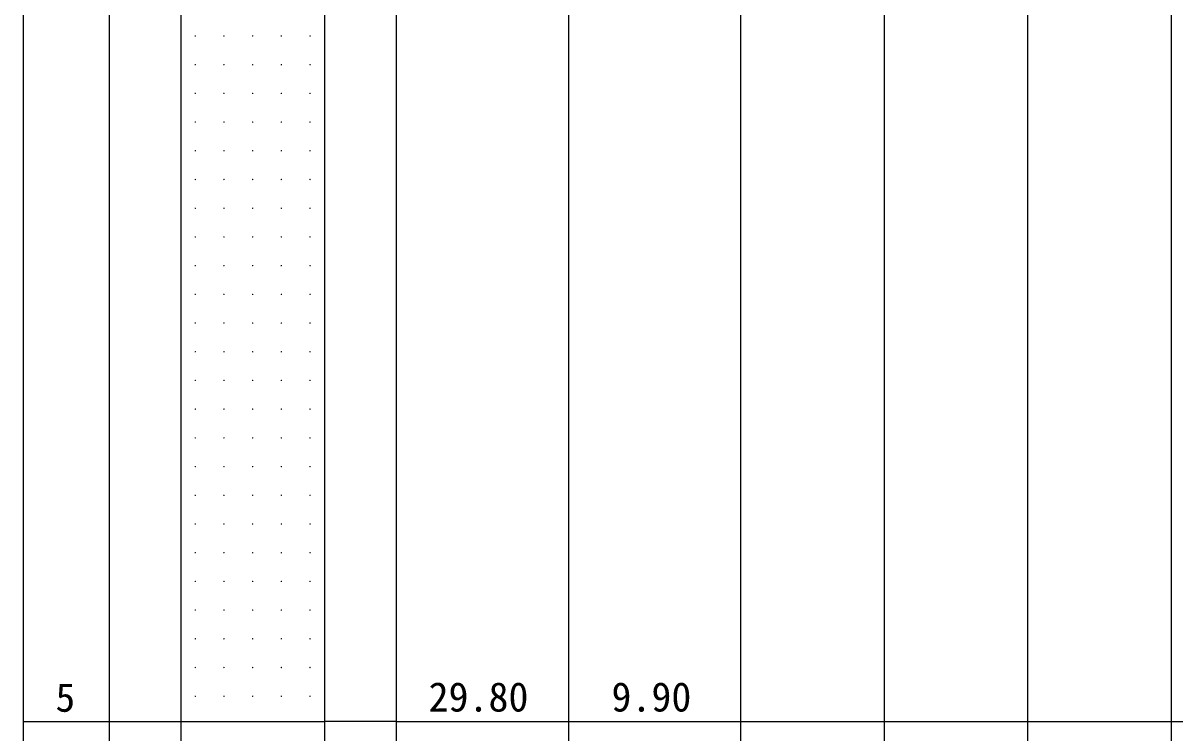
# Model space of a CAD drawing. Header units: inches. Extents: x -27 to 109, y -598 to 26.
# Drawn here: x 15.88 to 31.94, y -29.07 to -19.17 of the extents above; entities that cross this region are included whole.
import ezdxf

# ---------------------------------------------------------------- set-up
doc = ezdxf.new("R2010")
doc.units = ezdxf.units.IN
doc.header["$MEASUREMENT"] = 0
doc.layers.get('0').update_dxf_attribs({"lineweight": 0})
doc.styles.add('宋体', font='')
doc.styles.get('宋体').set_extended_font_data('宋体')

# ---------------------------------------------------------------- blocks, each defined once
blk = doc.blocks.new('lr_block_5')
at = {"true_color": 0x000000}
for points in [[(18.291, -19.356), (18.292, -19.354), (18.291, -19.351), (18.29, -19.349), (18.289, -19.347), (18.287, -19.345), (18.284, -19.344), (18.282, -19.344), (18.279, -19.344), (18.277, -19.345), (18.275, -19.347), (18.273, -19.349), (18.272, -19.351), (18.272, -19.354), (18.272, -19.356), (18.273, -19.359), (18.275, -19.361), (18.277, -19.362), (18.279, -19.363), (18.282, -19.364), (18.284, -19.363), (18.287, -19.362), (18.289, -19.361), (18.29, -19.359)], [(18.691, -19.356), (18.692, -19.354), (18.691, -19.351), (18.69, -19.349), (18.689, -19.347), (18.687, -19.345), (18.684, -19.344), (18.682, -19.344), (18.679, -19.344), (18.677, -19.345), (18.674, -19.347), (18.673, -19.349), (18.672, -19.351), (18.672, -19.354), (18.672, -19.356), (18.673, -19.359), (18.674, -19.361), (18.676, -19.362), (18.679, -19.363), (18.682, -19.364), (18.684, -19.363), (18.686, -19.362), (18.689, -19.361), (18.69, -19.359)], [(19.091, -19.356), (19.092, -19.354), (19.091, -19.351), (19.09, -19.349), (19.089, -19.347), (19.087, -19.345), (19.084, -19.344), (19.082, -19.344), (19.079, -19.344), (19.077, -19.345), (19.075, -19.347), (19.073, -19.349), (19.072, -19.351), (19.072, -19.354), (19.072, -19.356), (19.073, -19.359), (19.075, -19.361), (19.077, -19.362), (19.079, -19.363), (19.082, -19.364), (19.084, -19.363), (19.087, -19.362), (19.089, -19.361), (19.09, -19.359)], [(19.491, -19.356), (19.492, -19.354), (19.491, -19.351), (19.49, -19.349), (19.489, -19.347), (19.487, -19.345), (19.484, -19.344), (19.482, -19.344), (19.479, -19.344), (19.477, -19.345), (19.474, -19.347), (19.473, -19.349), (19.472, -19.351), (19.472, -19.354), (19.472, -19.356), (19.473, -19.359), (19.474, -19.361), (19.476, -19.362), (19.479, -19.363), (19.482, -19.364), (19.484, -19.363), (19.486, -19.362), (19.489, -19.361), (19.49, -19.359)], [(19.891, -19.356), (19.892, -19.354), (19.891, -19.351), (19.89, -19.349), (19.889, -19.347), (19.887, -19.345), (19.884, -19.344), (19.882, -19.344), (19.879, -19.344), (19.877, -19.345), (19.875, -19.347), (19.873, -19.349), (19.872, -19.351), (19.872, -19.354), (19.872, -19.356), (19.873, -19.359), (19.875, -19.361), (19.877, -19.362), (19.879, -19.363), (19.882, -19.364), (19.884, -19.363), (19.887, -19.362), (19.889, -19.361), (19.89, -19.359)], [(18.291, -19.756), (18.292, -19.754), (18.291, -19.751), (18.29, -19.749), (18.289, -19.747), (18.287, -19.745), (18.284, -19.744), (18.282, -19.744), (18.279, -19.744), (18.277, -19.745), (18.275, -19.747), (18.273, -19.749), (18.272, -19.751), (18.272, -19.754), (18.272, -19.756), (18.273, -19.759), (18.275, -19.761), (18.277, -19.762), (18.279, -19.763), (18.282, -19.764), (18.284, -19.763), (18.287, -19.762), (18.289, -19.761), (18.29, -19.759)], [(18.691, -19.756), (18.692, -19.754), (18.691, -19.751), (18.69, -19.749), (18.689, -19.747), (18.687, -19.745), (18.684, -19.744), (18.682, -19.744), (18.679, -19.744), (18.677, -19.745), (18.675, -19.747), (18.673, -19.749), (18.672, -19.751), (18.672, -19.754), (18.672, -19.756), (18.673, -19.759), (18.675, -19.761), (18.677, -19.762), (18.679, -19.763), (18.682, -19.764), (18.684, -19.763), (18.687, -19.762), (18.689, -19.761), (18.69, -19.759)], [(19.091, -19.756), (19.092, -19.754), (19.091, -19.751), (19.09, -19.749), (19.089, -19.747), (19.087, -19.745), (19.084, -19.744), (19.082, -19.744), (19.079, -19.744), (19.077, -19.745), (19.075, -19.747), (19.073, -19.749), (19.072, -19.751), (19.072, -19.754), (19.072, -19.756), (19.073, -19.759), (19.075, -19.761), (19.077, -19.762), (19.079, -19.763), (19.082, -19.764), (19.084, -19.763), (19.087, -19.762), (19.089, -19.761), (19.09, -19.759)], [(19.491, -19.756), (19.492, -19.754), (19.491, -19.751), (19.49, -19.749), (19.489, -19.747), (19.487, -19.745), (19.484, -19.744), (19.482, -19.744), (19.479, -19.744), (19.477, -19.745), (19.475, -19.747), (19.473, -19.749), (19.472, -19.751), (19.472, -19.754), (19.472, -19.756), (19.473, -19.759), (19.475, -19.761), (19.477, -19.762), (19.479, -19.763), (19.482, -19.764), (19.484, -19.763), (19.487, -19.762), (19.489, -19.761), (19.49, -19.759)], [(19.891, -19.756), (19.892, -19.754), (19.891, -19.751), (19.89, -19.749), (19.889, -19.747), (19.887, -19.745), (19.884, -19.744), (19.882, -19.744), (19.879, -19.744), (19.877, -19.745), (19.875, -19.747), (19.873, -19.749), (19.872, -19.751), (19.872, -19.754), (19.872, -19.756), (19.873, -19.759), (19.875, -19.761), (19.877, -19.762), (19.879, -19.763), (19.882, -19.764), (19.884, -19.763), (19.887, -19.762), (19.889, -19.761), (19.89, -19.759)], [(18.291, -20.156), (18.292, -20.154), (18.291, -20.151), (18.29, -20.149), (18.289, -20.147), (18.287, -20.145), (18.284, -20.144), (18.282, -20.144), (18.279, -20.144), (18.277, -20.145), (18.275, -20.147), (18.273, -20.149), (18.272, -20.151), (18.272, -20.154), (18.272, -20.156), (18.273, -20.159), (18.275, -20.161), (18.277, -20.162), (18.279, -20.163), (18.282, -20.164), (18.284, -20.163), (18.287, -20.162), (18.289, -20.161), (18.29, -20.159)], [(18.691, -20.156), (18.692, -20.154), (18.691, -20.151), (18.69, -20.149), (18.689, -20.147), (18.687, -20.145), (18.684, -20.144), (18.682, -20.144), (18.679, -20.144), (18.677, -20.145), (18.674, -20.147), (18.673, -20.149), (18.672, -20.151), (18.672, -20.154), (18.672, -20.156), (18.673, -20.159), (18.674, -20.161), (18.676, -20.162), (18.679, -20.163), (18.682, -20.164), (18.684, -20.163), (18.686, -20.162), (18.689, -20.161), (18.69, -20.159)], [(19.091, -20.156), (19.092, -20.154), (19.091, -20.151), (19.09, -20.149), (19.089, -20.147), (19.087, -20.145), (19.084, -20.144), (19.082, -20.144), (19.079, -20.144), (19.077, -20.145), (19.075, -20.147), (19.073, -20.149), (19.072, -20.151), (19.072, -20.154), (19.072, -20.156), (19.073, -20.159), (19.075, -20.161), (19.077, -20.162), (19.079, -20.163), (19.082, -20.164), (19.084, -20.163), (19.087, -20.162), (19.089, -20.161), (19.09, -20.159)], [(19.491, -20.156), (19.492, -20.154), (19.491, -20.151), (19.49, -20.149), (19.489, -20.147), (19.487, -20.145), (19.484, -20.144), (19.482, -20.144), (19.479, -20.144), (19.477, -20.145), (19.474, -20.147), (19.473, -20.149), (19.472, -20.151), (19.472, -20.154), (19.472, -20.156), (19.473, -20.159), (19.474, -20.161), (19.476, -20.162), (19.479, -20.163), (19.482, -20.164), (19.484, -20.163), (19.486, -20.162), (19.489, -20.161), (19.49, -20.159)], [(19.891, -20.156), (19.892, -20.154), (19.891, -20.151), (19.89, -20.149), (19.889, -20.147), (19.887, -20.145), (19.884, -20.144), (19.882, -20.144), (19.879, -20.144), (19.877, -20.145), (19.875, -20.147), (19.873, -20.149), (19.872, -20.151), (19.872, -20.154), (19.872, -20.156), (19.873, -20.159), (19.875, -20.161), (19.877, -20.162), (19.879, -20.163), (19.882, -20.164), (19.884, -20.163), (19.887, -20.162), (19.889, -20.161), (19.89, -20.159)], [(18.291, -20.556), (18.292, -20.554), (18.291, -20.551), (18.29, -20.549), (18.289, -20.547), (18.287, -20.545), (18.284, -20.544), (18.282, -20.544), (18.279, -20.544), (18.277, -20.545), (18.275, -20.547), (18.273, -20.549), (18.272, -20.551), (18.272, -20.554), (18.272, -20.556), (18.273, -20.559), (18.275, -20.561), (18.277, -20.562), (18.279, -20.563), (18.282, -20.564), (18.284, -20.563), (18.287, -20.562), (18.289, -20.561), (18.29, -20.559)], [(18.691, -20.556), (18.692, -20.554), (18.691, -20.551), (18.69, -20.549), (18.689, -20.547), (18.687, -20.545), (18.684, -20.544), (18.682, -20.544), (18.679, -20.544), (18.677, -20.545), (18.675, -20.547), (18.673, -20.549), (18.672, -20.551), (18.672, -20.554), (18.672, -20.556), (18.673, -20.559), (18.675, -20.561), (18.677, -20.562), (18.679, -20.563), (18.682, -20.564), (18.684, -20.563), (18.687, -20.562), (18.689, -20.561), (18.69, -20.559)], [(19.091, -20.556), (19.092, -20.554), (19.091, -20.551), (19.09, -20.549), (19.089, -20.547), (19.087, -20.545), (19.084, -20.544), (19.082, -20.544), (19.079, -20.544), (19.077, -20.545), (19.075, -20.547), (19.073, -20.549), (19.072, -20.551), (19.072, -20.554), (19.072, -20.556), (19.073, -20.559), (19.075, -20.561), (19.077, -20.562), (19.079, -20.563), (19.082, -20.564), (19.084, -20.563), (19.087, -20.562), (19.089, -20.561), (19.09, -20.559)], [(19.491, -20.556), (19.492, -20.554), (19.491, -20.551), (19.49, -20.549), (19.489, -20.547), (19.487, -20.545), (19.484, -20.544), (19.482, -20.544), (19.479, -20.544), (19.477, -20.545), (19.475, -20.547), (19.473, -20.549), (19.472, -20.551), (19.472, -20.554), (19.472, -20.556), (19.473, -20.559), (19.475, -20.561), (19.477, -20.562), (19.479, -20.563), (19.482, -20.564), (19.484, -20.563), (19.487, -20.562), (19.489, -20.561), (19.49, -20.559)], [(19.891, -20.556), (19.892, -20.554), (19.891, -20.551), (19.89, -20.549), (19.889, -20.547), (19.887, -20.545), (19.884, -20.544), (19.882, -20.544), (19.879, -20.544), (19.877, -20.545), (19.875, -20.547), (19.873, -20.549), (19.872, -20.551), (19.872, -20.554), (19.872, -20.556), (19.873, -20.559), (19.875, -20.561), (19.877, -20.562), (19.879, -20.563), (19.882, -20.564), (19.884, -20.563), (19.887, -20.562), (19.889, -20.561), (19.89, -20.559)], [(18.291, -20.956), (18.292, -20.954), (18.291, -20.951), (18.29, -20.949), (18.289, -20.947), (18.287, -20.945), (18.284, -20.944), (18.282, -20.944), (18.279, -20.944), (18.277, -20.945), (18.275, -20.947), (18.273, -20.949), (18.272, -20.951), (18.272, -20.954), (18.272, -20.956), (18.273, -20.959), (18.275, -20.961), (18.277, -20.962), (18.279, -20.963), (18.282, -20.964), (18.284, -20.963), (18.287, -20.962), (18.289, -20.961), (18.29, -20.959)], [(18.691, -20.956), (18.692, -20.954), (18.691, -20.951), (18.69, -20.949), (18.689, -20.947), (18.687, -20.945), (18.684, -20.944), (18.682, -20.944), (18.679, -20.944), (18.677, -20.945), (18.674, -20.947), (18.673, -20.949), (18.672, -20.951), (18.672, -20.954), (18.672, -20.956), (18.673, -20.959), (18.674, -20.961), (18.676, -20.962), (18.679, -20.963), (18.682, -20.964), (18.684, -20.963), (18.686, -20.962), (18.689, -20.961), (18.69, -20.959)], [(19.091, -20.956), (19.092, -20.954), (19.091, -20.951), (19.09, -20.949), (19.089, -20.947), (19.087, -20.945), (19.084, -20.944), (19.082, -20.944), (19.079, -20.944), (19.077, -20.945), (19.075, -20.947), (19.073, -20.949), (19.072, -20.951), (19.072, -20.954), (19.072, -20.956), (19.073, -20.959), (19.075, -20.961), (19.077, -20.962), (19.079, -20.963), (19.082, -20.964), (19.084, -20.963), (19.087, -20.962), (19.089, -20.961), (19.09, -20.959)], [(19.491, -20.956), (19.492, -20.954), (19.491, -20.951), (19.49, -20.949), (19.489, -20.947), (19.487, -20.945), (19.484, -20.944), (19.482, -20.944), (19.479, -20.944), (19.477, -20.945), (19.474, -20.947), (19.473, -20.949), (19.472, -20.951), (19.472, -20.954), (19.472, -20.956), (19.473, -20.959), (19.474, -20.961), (19.476, -20.962), (19.479, -20.963), (19.482, -20.964), (19.484, -20.963), (19.486, -20.962), (19.489, -20.961), (19.49, -20.959)], [(19.891, -20.956), (19.892, -20.954), (19.891, -20.951), (19.89, -20.949), (19.889, -20.947), (19.887, -20.945), (19.884, -20.944), (19.882, -20.944), (19.879, -20.944), (19.877, -20.945), (19.875, -20.947), (19.873, -20.949), (19.872, -20.951), (19.872, -20.954), (19.872, -20.956), (19.873, -20.959), (19.875, -20.961), (19.877, -20.962), (19.879, -20.963), (19.882, -20.964), (19.884, -20.963), (19.887, -20.962), (19.889, -20.961), (19.89, -20.959)], [(18.291, -21.356), (18.292, -21.354), (18.291, -21.351), (18.29, -21.349), (18.289, -21.347), (18.287, -21.345), (18.284, -21.344), (18.282, -21.344), (18.279, -21.344), (18.277, -21.345), (18.275, -21.347), (18.273, -21.349), (18.272, -21.351), (18.272, -21.354), (18.272, -21.356), (18.273, -21.359), (18.275, -21.361), (18.277, -21.362), (18.279, -21.363), (18.282, -21.364), (18.284, -21.363), (18.287, -21.362), (18.289, -21.361), (18.29, -21.359)], [(18.691, -21.356), (18.692, -21.354), (18.691, -21.351), (18.69, -21.349), (18.689, -21.347), (18.687, -21.345), (18.684, -21.344), (18.682, -21.344), (18.679, -21.344), (18.677, -21.345), (18.675, -21.347), (18.673, -21.349), (18.672, -21.351), (18.672, -21.354), (18.672, -21.356), (18.673, -21.359), (18.675, -21.361), (18.677, -21.362), (18.679, -21.363), (18.682, -21.364), (18.684, -21.363), (18.687, -21.362), (18.689, -21.361), (18.69, -21.359)], [(19.091, -21.356), (19.092, -21.354), (19.091, -21.351), (19.09, -21.349), (19.089, -21.347), (19.087, -21.345), (19.084, -21.344), (19.082, -21.344), (19.079, -21.344), (19.077, -21.345), (19.075, -21.347), (19.073, -21.349), (19.072, -21.351), (19.072, -21.354), (19.072, -21.356), (19.073, -21.359), (19.075, -21.361), (19.077, -21.362), (19.079, -21.363), (19.082, -21.364), (19.084, -21.363), (19.087, -21.362), (19.089, -21.361), (19.09, -21.359)], [(19.491, -21.356), (19.492, -21.354), (19.491, -21.351), (19.49, -21.349), (19.489, -21.347), (19.487, -21.345), (19.484, -21.344), (19.482, -21.344), (19.479, -21.344), (19.477, -21.345), (19.475, -21.347), (19.473, -21.349), (19.472, -21.351), (19.472, -21.354), (19.472, -21.356), (19.473, -21.359), (19.475, -21.361), (19.477, -21.362), (19.479, -21.363), (19.482, -21.364), (19.484, -21.363), (19.487, -21.362), (19.489, -21.361), (19.49, -21.359)], [(19.891, -21.356), (19.892, -21.354), (19.891, -21.351), (19.89, -21.349), (19.889, -21.347), (19.887, -21.345), (19.884, -21.344), (19.882, -21.344), (19.879, -21.344), (19.877, -21.345), (19.875, -21.347), (19.873, -21.349), (19.872, -21.351), (19.872, -21.354), (19.872, -21.356), (19.873, -21.359), (19.875, -21.361), (19.877, -21.362), (19.879, -21.363), (19.882, -21.364), (19.884, -21.363), (19.887, -21.362), (19.889, -21.361), (19.89, -21.359)], [(18.291, -21.756), (18.292, -21.754), (18.291, -21.751), (18.29, -21.749), (18.289, -21.747), (18.287, -21.745), (18.284, -21.744), (18.282, -21.744), (18.279, -21.744), (18.277, -21.745), (18.275, -21.747), (18.273, -21.749), (18.272, -21.751), (18.272, -21.754), (18.272, -21.756), (18.273, -21.759), (18.275, -21.761), (18.277, -21.762), (18.279, -21.763), (18.282, -21.764), (18.284, -21.763), (18.287, -21.762), (18.289, -21.761), (18.29, -21.759)], [(18.691, -21.756), (18.692, -21.754), (18.691, -21.751), (18.69, -21.749), (18.689, -21.747), (18.687, -21.745), (18.684, -21.744), (18.682, -21.744), (18.679, -21.744), (18.677, -21.745), (18.674, -21.747), (18.673, -21.749), (18.672, -21.751), (18.672, -21.754), (18.672, -21.756), (18.673, -21.759), (18.674, -21.761), (18.676, -21.762), (18.679, -21.763), (18.682, -21.764), (18.684, -21.763), (18.686, -21.762), (18.689, -21.761), (18.69, -21.759)], [(19.091, -21.756), (19.092, -21.754), (19.091, -21.751), (19.09, -21.749), (19.089, -21.747), (19.087, -21.745), (19.084, -21.744), (19.082, -21.744), (19.079, -21.744), (19.077, -21.745), (19.075, -21.747), (19.073, -21.749), (19.072, -21.751), (19.072, -21.754), (19.072, -21.756), (19.073, -21.759), (19.075, -21.761), (19.077, -21.762), (19.079, -21.763), (19.082, -21.764), (19.084, -21.763), (19.087, -21.762), (19.089, -21.761), (19.09, -21.759)], [(19.491, -21.756), (19.492, -21.754), (19.491, -21.751), (19.49, -21.749), (19.489, -21.747), (19.487, -21.745), (19.484, -21.744), (19.482, -21.744), (19.479, -21.744), (19.477, -21.745), (19.474, -21.747), (19.473, -21.749), (19.472, -21.751), (19.472, -21.754), (19.472, -21.756), (19.473, -21.759), (19.474, -21.761), (19.476, -21.762), (19.479, -21.763), (19.482, -21.764), (19.484, -21.763), (19.486, -21.762), (19.489, -21.761), (19.49, -21.759)], [(19.891, -21.756), (19.892, -21.754), (19.891, -21.751), (19.89, -21.749), (19.889, -21.747), (19.887, -21.745), (19.884, -21.744), (19.882, -21.744), (19.879, -21.744), (19.877, -21.745), (19.875, -21.747), (19.873, -21.749), (19.872, -21.751), (19.872, -21.754), (19.872, -21.756), (19.873, -21.759), (19.875, -21.761), (19.877, -21.762), (19.879, -21.763), (19.882, -21.764), (19.884, -21.763), (19.887, -21.762), (19.889, -21.761), (19.89, -21.759)], [(18.291, -22.156), (18.292, -22.154), (18.291, -22.151), (18.29, -22.149), (18.289, -22.147), (18.287, -22.145), (18.284, -22.144), (18.282, -22.144), (18.279, -22.144), (18.277, -22.145), (18.275, -22.147), (18.273, -22.149), (18.272, -22.151), (18.272, -22.154), (18.272, -22.156), (18.273, -22.159), (18.275, -22.161), (18.277, -22.162), (18.279, -22.163), (18.282, -22.164), (18.284, -22.163), (18.287, -22.162), (18.289, -22.161), (18.29, -22.159)], [(18.691, -22.156), (18.692, -22.154), (18.691, -22.151), (18.69, -22.149), (18.689, -22.147), (18.687, -22.145), (18.684, -22.144), (18.682, -22.144), (18.679, -22.144), (18.677, -22.145), (18.675, -22.147), (18.673, -22.149), (18.672, -22.151), (18.672, -22.154), (18.672, -22.156), (18.673, -22.159), (18.675, -22.161), (18.677, -22.162), (18.679, -22.163), (18.682, -22.164), (18.684, -22.163), (18.687, -22.162), (18.689, -22.161), (18.69, -22.159)], [(19.091, -22.156), (19.092, -22.154), (19.091, -22.151), (19.09, -22.149), (19.089, -22.147), (19.087, -22.145), (19.084, -22.144), (19.082, -22.144), (19.079, -22.144), (19.077, -22.145), (19.075, -22.147), (19.073, -22.149), (19.072, -22.151), (19.072, -22.154), (19.072, -22.156), (19.073, -22.159), (19.075, -22.161), (19.077, -22.162), (19.079, -22.163), (19.082, -22.164), (19.084, -22.163), (19.087, -22.162), (19.089, -22.161), (19.09, -22.159)], [(19.491, -22.156), (19.492, -22.154), (19.491, -22.151), (19.49, -22.149), (19.489, -22.147), (19.487, -22.145), (19.484, -22.144), (19.482, -22.144), (19.479, -22.144), (19.477, -22.145), (19.475, -22.147), (19.473, -22.149), (19.472, -22.151), (19.472, -22.154), (19.472, -22.156), (19.473, -22.159), (19.475, -22.161), (19.477, -22.162), (19.479, -22.163), (19.482, -22.164), (19.484, -22.163), (19.487, -22.162), (19.489, -22.161), (19.49, -22.159)], [(19.891, -22.156), (19.892, -22.154), (19.891, -22.151), (19.89, -22.149), (19.889, -22.147), (19.887, -22.145), (19.884, -22.144), (19.882, -22.144), (19.879, -22.144), (19.877, -22.145), (19.875, -22.147), (19.873, -22.149), (19.872, -22.151), (19.872, -22.154), (19.872, -22.156), (19.873, -22.159), (19.875, -22.161), (19.877, -22.162), (19.879, -22.163), (19.882, -22.164), (19.884, -22.163), (19.887, -22.162), (19.889, -22.161), (19.89, -22.159)], [(18.291, -22.556), (18.292, -22.554), (18.291, -22.551), (18.29, -22.549), (18.289, -22.547), (18.287, -22.545), (18.284, -22.544), (18.282, -22.544), (18.279, -22.544), (18.277, -22.545), (18.275, -22.547), (18.273, -22.549), (18.272, -22.551), (18.272, -22.554), (18.272, -22.556), (18.273, -22.559), (18.275, -22.561), (18.277, -22.562), (18.279, -22.563), (18.282, -22.564), (18.284, -22.563), (18.287, -22.562), (18.289, -22.561), (18.29, -22.559)], [(18.691, -22.556), (18.692, -22.554), (18.691, -22.551), (18.69, -22.549), (18.689, -22.547), (18.687, -22.545), (18.684, -22.544), (18.682, -22.544), (18.679, -22.544), (18.677, -22.545), (18.674, -22.547), (18.673, -22.549), (18.672, -22.551), (18.672, -22.554), (18.672, -22.556), (18.673, -22.559), (18.674, -22.561), (18.676, -22.562), (18.679, -22.563), (18.682, -22.564), (18.684, -22.563), (18.686, -22.562), (18.689, -22.561), (18.69, -22.559)], [(19.091, -22.556), (19.092, -22.554), (19.091, -22.551), (19.09, -22.549), (19.089, -22.547), (19.087, -22.545), (19.084, -22.544), (19.082, -22.544), (19.079, -22.544), (19.077, -22.545), (19.075, -22.547), (19.073, -22.549), (19.072, -22.551), (19.072, -22.554), (19.072, -22.556), (19.073, -22.559), (19.075, -22.561), (19.077, -22.562), (19.079, -22.563), (19.082, -22.564), (19.084, -22.563), (19.087, -22.562), (19.089, -22.561), (19.09, -22.559)], [(19.491, -22.556), (19.492, -22.554), (19.491, -22.551), (19.49, -22.549), (19.489, -22.547), (19.487, -22.545), (19.484, -22.544), (19.482, -22.544), (19.479, -22.544), (19.477, -22.545), (19.474, -22.547), (19.473, -22.549), (19.472, -22.551), (19.472, -22.554), (19.472, -22.556), (19.473, -22.559), (19.474, -22.561), (19.476, -22.562), (19.479, -22.563), (19.482, -22.564), (19.484, -22.563), (19.486, -22.562), (19.489, -22.561), (19.49, -22.559)], [(19.891, -22.556), (19.892, -22.554), (19.891, -22.551), (19.89, -22.549), (19.889, -22.547), (19.887, -22.545), (19.884, -22.544), (19.882, -22.544), (19.879, -22.544), (19.877, -22.545), (19.875, -22.547), (19.873, -22.549), (19.872, -22.551), (19.872, -22.554), (19.872, -22.556), (19.873, -22.559), (19.875, -22.561), (19.877, -22.562), (19.879, -22.563), (19.882, -22.564), (19.884, -22.563), (19.887, -22.562), (19.889, -22.561), (19.89, -22.559)], [(18.291, -22.956), (18.292, -22.954), (18.291, -22.951), (18.29, -22.949), (18.289, -22.947), (18.287, -22.945), (18.284, -22.944), (18.282, -22.944), (18.279, -22.944), (18.277, -22.945), (18.275, -22.947), (18.273, -22.949), (18.272, -22.951), (18.272, -22.954), (18.272, -22.956), (18.273, -22.959), (18.275, -22.961), (18.277, -22.962), (18.279, -22.963), (18.282, -22.964), (18.284, -22.963), (18.287, -22.962), (18.289, -22.961), (18.29, -22.959)], [(18.691, -22.956), (18.692, -22.954), (18.691, -22.951), (18.69, -22.949), (18.689, -22.947), (18.687, -22.945), (18.684, -22.944), (18.682, -22.944), (18.679, -22.944), (18.677, -22.945), (18.675, -22.947), (18.673, -22.949), (18.672, -22.951), (18.672, -22.954), (18.672, -22.956), (18.673, -22.959), (18.675, -22.961), (18.677, -22.962), (18.679, -22.963), (18.682, -22.964), (18.684, -22.963), (18.687, -22.962), (18.689, -22.961), (18.69, -22.959)], [(19.091, -22.956), (19.092, -22.954), (19.091, -22.951), (19.09, -22.949), (19.089, -22.947), (19.087, -22.945), (19.084, -22.944), (19.082, -22.944), (19.079, -22.944), (19.077, -22.945), (19.075, -22.947), (19.073, -22.949), (19.072, -22.951), (19.072, -22.954), (19.072, -22.956), (19.073, -22.959), (19.075, -22.961), (19.077, -22.962), (19.079, -22.963), (19.082, -22.964), (19.084, -22.963), (19.087, -22.962), (19.089, -22.961), (19.09, -22.959)], [(19.491, -22.956), (19.492, -22.954), (19.491, -22.951), (19.49, -22.949), (19.489, -22.947), (19.487, -22.945), (19.484, -22.944), (19.482, -22.944), (19.479, -22.944), (19.477, -22.945), (19.475, -22.947), (19.473, -22.949), (19.472, -22.951), (19.472, -22.954), (19.472, -22.956), (19.473, -22.959), (19.475, -22.961), (19.477, -22.962), (19.479, -22.963), (19.482, -22.964), (19.484, -22.963), (19.487, -22.962), (19.489, -22.961), (19.49, -22.959)], [(19.891, -22.956), (19.892, -22.954), (19.891, -22.951), (19.89, -22.949), (19.889, -22.947), (19.887, -22.945), (19.884, -22.944), (19.882, -22.944), (19.879, -22.944), (19.877, -22.945), (19.875, -22.947), (19.873, -22.949), (19.872, -22.951), (19.872, -22.954), (19.872, -22.956), (19.873, -22.959), (19.875, -22.961), (19.877, -22.962), (19.879, -22.963), (19.882, -22.964), (19.884, -22.963), (19.887, -22.962), (19.889, -22.961), (19.89, -22.959)], [(18.291, -23.356), (18.292, -23.354), (18.291, -23.351), (18.29, -23.349), (18.289, -23.347), (18.287, -23.345), (18.284, -23.344), (18.282, -23.344), (18.279, -23.344), (18.277, -23.345), (18.275, -23.347), (18.273, -23.349), (18.272, -23.351), (18.272, -23.354), (18.272, -23.356), (18.273, -23.359), (18.275, -23.361), (18.277, -23.362), (18.279, -23.363), (18.282, -23.364), (18.284, -23.363), (18.287, -23.362), (18.289, -23.361), (18.29, -23.359)], [(18.691, -23.356), (18.692, -23.354), (18.691, -23.351), (18.69, -23.349), (18.689, -23.347), (18.687, -23.345), (18.684, -23.344), (18.682, -23.344), (18.679, -23.344), (18.677, -23.345), (18.674, -23.347), (18.673, -23.349), (18.672, -23.351), (18.672, -23.354), (18.672, -23.356), (18.673, -23.359), (18.674, -23.361), (18.676, -23.362), (18.679, -23.363), (18.682, -23.364), (18.684, -23.363), (18.686, -23.362), (18.689, -23.361), (18.69, -23.359)], [(19.091, -23.356), (19.092, -23.354), (19.091, -23.351), (19.09, -23.349), (19.089, -23.347), (19.087, -23.345), (19.084, -23.344), (19.082, -23.344), (19.079, -23.344), (19.077, -23.345), (19.075, -23.347), (19.073, -23.349), (19.072, -23.351), (19.072, -23.354), (19.072, -23.356), (19.073, -23.359), (19.075, -23.361), (19.077, -23.362), (19.079, -23.363), (19.082, -23.364), (19.084, -23.363), (19.087, -23.362), (19.089, -23.361), (19.09, -23.359)], [(19.491, -23.356), (19.492, -23.354), (19.491, -23.351), (19.49, -23.349), (19.489, -23.347), (19.487, -23.345), (19.484, -23.344), (19.482, -23.344), (19.479, -23.344), (19.477, -23.345), (19.474, -23.347), (19.473, -23.349), (19.472, -23.351), (19.472, -23.354), (19.472, -23.356), (19.473, -23.359), (19.474, -23.361), (19.476, -23.362), (19.479, -23.363), (19.482, -23.364), (19.484, -23.363), (19.486, -23.362), (19.489, -23.361), (19.49, -23.359)], [(19.891, -23.356), (19.892, -23.354), (19.891, -23.351), (19.89, -23.349), (19.889, -23.347), (19.887, -23.345), (19.884, -23.344), (19.882, -23.344), (19.879, -23.344), (19.877, -23.345), (19.875, -23.347), (19.873, -23.349), (19.872, -23.351), (19.872, -23.354), (19.872, -23.356), (19.873, -23.359), (19.875, -23.361), (19.877, -23.362), (19.879, -23.363), (19.882, -23.364), (19.884, -23.363), (19.887, -23.362), (19.889, -23.361), (19.89, -23.359)], [(18.291, -23.756), (18.292, -23.754), (18.291, -23.751), (18.29, -23.749), (18.289, -23.747), (18.287, -23.745), (18.284, -23.744), (18.282, -23.744), (18.279, -23.744), (18.277, -23.745), (18.275, -23.747), (18.273, -23.749), (18.272, -23.751), (18.272, -23.754), (18.272, -23.756), (18.273, -23.759), (18.275, -23.761), (18.277, -23.762), (18.279, -23.763), (18.282, -23.764), (18.284, -23.763), (18.287, -23.762), (18.289, -23.761), (18.29, -23.759)], [(18.691, -23.756), (18.692, -23.754), (18.691, -23.751), (18.69, -23.749), (18.689, -23.747), (18.687, -23.745), (18.684, -23.744), (18.682, -23.744), (18.679, -23.744), (18.677, -23.745), (18.675, -23.747), (18.673, -23.749), (18.672, -23.751), (18.672, -23.754), (18.672, -23.756), (18.673, -23.759), (18.675, -23.761), (18.677, -23.762), (18.679, -23.763), (18.682, -23.764), (18.684, -23.763), (18.687, -23.762), (18.689, -23.761), (18.69, -23.759)], [(19.091, -23.756), (19.092, -23.754), (19.091, -23.751), (19.09, -23.749), (19.089, -23.747), (19.087, -23.745), (19.084, -23.744), (19.082, -23.744), (19.079, -23.744), (19.077, -23.745), (19.075, -23.747), (19.073, -23.749), (19.072, -23.751), (19.072, -23.754), (19.072, -23.756), (19.073, -23.759), (19.075, -23.761), (19.077, -23.762), (19.079, -23.763), (19.082, -23.764), (19.084, -23.763), (19.087, -23.762), (19.089, -23.761), (19.09, -23.759)], [(19.491, -23.756), (19.492, -23.754), (19.491, -23.751), (19.49, -23.749), (19.489, -23.747), (19.487, -23.745), (19.484, -23.744), (19.482, -23.744), (19.479, -23.744), (19.477, -23.745), (19.475, -23.747), (19.473, -23.749), (19.472, -23.751), (19.472, -23.754), (19.472, -23.756), (19.473, -23.759), (19.475, -23.761), (19.477, -23.762), (19.479, -23.763), (19.482, -23.764), (19.484, -23.763), (19.487, -23.762), (19.489, -23.761), (19.49, -23.759)], [(19.891, -23.756), (19.892, -23.754), (19.891, -23.751), (19.89, -23.749), (19.889, -23.747), (19.887, -23.745), (19.884, -23.744), (19.882, -23.744), (19.879, -23.744), (19.877, -23.745), (19.875, -23.747), (19.873, -23.749), (19.872, -23.751), (19.872, -23.754), (19.872, -23.756), (19.873, -23.759), (19.875, -23.761), (19.877, -23.762), (19.879, -23.763), (19.882, -23.764), (19.884, -23.763), (19.887, -23.762), (19.889, -23.761), (19.89, -23.759)], [(18.291, -24.156), (18.292, -24.154), (18.291, -24.151), (18.29, -24.149), (18.289, -24.147), (18.287, -24.145), (18.284, -24.144), (18.282, -24.144), (18.279, -24.144), (18.277, -24.145), (18.275, -24.147), (18.273, -24.149), (18.272, -24.151), (18.272, -24.154), (18.272, -24.156), (18.273, -24.159), (18.275, -24.161), (18.277, -24.162), (18.279, -24.163), (18.282, -24.164), (18.284, -24.163), (18.287, -24.162), (18.289, -24.161), (18.29, -24.159)], [(18.691, -24.156), (18.692, -24.154), (18.691, -24.151), (18.69, -24.149), (18.689, -24.147), (18.687, -24.145), (18.684, -24.144), (18.682, -24.144), (18.679, -24.144), (18.677, -24.145), (18.674, -24.147), (18.673, -24.149), (18.672, -24.151), (18.672, -24.154), (18.672, -24.156), (18.673, -24.159), (18.674, -24.161), (18.676, -24.162), (18.679, -24.163), (18.682, -24.164), (18.684, -24.163), (18.686, -24.162), (18.689, -24.161), (18.69, -24.159)], [(19.091, -24.156), (19.092, -24.154), (19.091, -24.151), (19.09, -24.149), (19.089, -24.147), (19.087, -24.145), (19.084, -24.144), (19.082, -24.144), (19.079, -24.144), (19.077, -24.145), (19.075, -24.147), (19.073, -24.149), (19.072, -24.151), (19.072, -24.154), (19.072, -24.156), (19.073, -24.159), (19.075, -24.161), (19.077, -24.162), (19.079, -24.163), (19.082, -24.164), (19.084, -24.163), (19.087, -24.162), (19.089, -24.161), (19.09, -24.159)], [(19.491, -24.156), (19.492, -24.154), (19.491, -24.151), (19.49, -24.149), (19.489, -24.147), (19.487, -24.145), (19.484, -24.144), (19.482, -24.144), (19.479, -24.144), (19.477, -24.145), (19.474, -24.147), (19.473, -24.149), (19.472, -24.151), (19.472, -24.154), (19.472, -24.156), (19.473, -24.159), (19.474, -24.161), (19.476, -24.162), (19.479, -24.163), (19.482, -24.164), (19.484, -24.163), (19.486, -24.162), (19.489, -24.161), (19.49, -24.159)], [(19.891, -24.156), (19.892, -24.154), (19.891, -24.151), (19.89, -24.149), (19.889, -24.147), (19.887, -24.145), (19.884, -24.144), (19.882, -24.144), (19.879, -24.144), (19.877, -24.145), (19.875, -24.147), (19.873, -24.149), (19.872, -24.151), (19.872, -24.154), (19.872, -24.156), (19.873, -24.159), (19.875, -24.161), (19.877, -24.162), (19.879, -24.163), (19.882, -24.164), (19.884, -24.163), (19.887, -24.162), (19.889, -24.161), (19.89, -24.159)], [(18.291, -24.556), (18.292, -24.554), (18.291, -24.551), (18.29, -24.549), (18.289, -24.547), (18.287, -24.545), (18.284, -24.544), (18.282, -24.544), (18.279, -24.544), (18.277, -24.545), (18.275, -24.547), (18.273, -24.549), (18.272, -24.551), (18.272, -24.554), (18.272, -24.556), (18.273, -24.559), (18.275, -24.561), (18.277, -24.562), (18.279, -24.563), (18.282, -24.564), (18.284, -24.563), (18.287, -24.562), (18.289, -24.561), (18.29, -24.559)], [(18.691, -24.556), (18.692, -24.554), (18.691, -24.551), (18.69, -24.549), (18.689, -24.547), (18.687, -24.545), (18.684, -24.544), (18.682, -24.544), (18.679, -24.544), (18.677, -24.545), (18.675, -24.547), (18.673, -24.549), (18.672, -24.551), (18.672, -24.554), (18.672, -24.556), (18.673, -24.559), (18.675, -24.561), (18.677, -24.562), (18.679, -24.563), (18.682, -24.564), (18.684, -24.563), (18.687, -24.562), (18.689, -24.561), (18.69, -24.559)], [(19.091, -24.556), (19.092, -24.554), (19.091, -24.551), (19.09, -24.549), (19.089, -24.547), (19.087, -24.545), (19.084, -24.544), (19.082, -24.544), (19.079, -24.544), (19.077, -24.545), (19.075, -24.547), (19.073, -24.549), (19.072, -24.551), (19.072, -24.554), (19.072, -24.556), (19.073, -24.559), (19.075, -24.561), (19.077, -24.562), (19.079, -24.563), (19.082, -24.564), (19.084, -24.563), (19.087, -24.562), (19.089, -24.561), (19.09, -24.559)], [(19.491, -24.556), (19.492, -24.554), (19.491, -24.551), (19.49, -24.549), (19.489, -24.547), (19.487, -24.545), (19.484, -24.544), (19.482, -24.544), (19.479, -24.544), (19.477, -24.545), (19.475, -24.547), (19.473, -24.549), (19.472, -24.551), (19.472, -24.554), (19.472, -24.556), (19.473, -24.559), (19.475, -24.561), (19.477, -24.562), (19.479, -24.563), (19.482, -24.564), (19.484, -24.563), (19.487, -24.562), (19.489, -24.561), (19.49, -24.559)], [(19.891, -24.556), (19.892, -24.554), (19.891, -24.551), (19.89, -24.549), (19.889, -24.547), (19.887, -24.545), (19.884, -24.544), (19.882, -24.544), (19.879, -24.544), (19.877, -24.545), (19.875, -24.547), (19.873, -24.549), (19.872, -24.551), (19.872, -24.554), (19.872, -24.556), (19.873, -24.559), (19.875, -24.561), (19.877, -24.562), (19.879, -24.563), (19.882, -24.564), (19.884, -24.563), (19.887, -24.562), (19.889, -24.561), (19.89, -24.559)], [(18.291, -24.956), (18.292, -24.954), (18.291, -24.951), (18.29, -24.949), (18.289, -24.947), (18.287, -24.945), (18.284, -24.944), (18.282, -24.944), (18.279, -24.944), (18.277, -24.945), (18.275, -24.947), (18.273, -24.949), (18.272, -24.951), (18.272, -24.954), (18.272, -24.956), (18.273, -24.959), (18.275, -24.961), (18.277, -24.962), (18.279, -24.963), (18.282, -24.964), (18.284, -24.963), (18.287, -24.962), (18.289, -24.961), (18.29, -24.959)], [(18.691, -24.956), (18.692, -24.954), (18.691, -24.951), (18.69, -24.949), (18.689, -24.947), (18.687, -24.945), (18.684, -24.944), (18.682, -24.944), (18.679, -24.944), (18.677, -24.945), (18.674, -24.947), (18.673, -24.949), (18.672, -24.951), (18.672, -24.954), (18.672, -24.956), (18.673, -24.959), (18.674, -24.961), (18.676, -24.962), (18.679, -24.963), (18.682, -24.964), (18.684, -24.963), (18.686, -24.962), (18.689, -24.961), (18.69, -24.959)], [(19.091, -24.956), (19.092, -24.954), (19.091, -24.951), (19.09, -24.949), (19.089, -24.947), (19.087, -24.945), (19.084, -24.944), (19.082, -24.944), (19.079, -24.944), (19.077, -24.945), (19.075, -24.947), (19.073, -24.949), (19.072, -24.951), (19.072, -24.954), (19.072, -24.956), (19.073, -24.959), (19.075, -24.961), (19.077, -24.962), (19.079, -24.963), (19.082, -24.964), (19.084, -24.963), (19.087, -24.962), (19.089, -24.961), (19.09, -24.959)], [(19.491, -24.956), (19.492, -24.954), (19.491, -24.951), (19.49, -24.949), (19.489, -24.947), (19.487, -24.945), (19.484, -24.944), (19.482, -24.944), (19.479, -24.944), (19.477, -24.945), (19.474, -24.947), (19.473, -24.949), (19.472, -24.951), (19.472, -24.954), (19.472, -24.956), (19.473, -24.959), (19.474, -24.961), (19.476, -24.962), (19.479, -24.963), (19.482, -24.964), (19.484, -24.963), (19.486, -24.962), (19.489, -24.961), (19.49, -24.959)], [(19.891, -24.956), (19.892, -24.954), (19.891, -24.951), (19.89, -24.949), (19.889, -24.947), (19.887, -24.945), (19.884, -24.944), (19.882, -24.944), (19.879, -24.944), (19.877, -24.945), (19.875, -24.947), (19.873, -24.949), (19.872, -24.951), (19.872, -24.954), (19.872, -24.956), (19.873, -24.959), (19.875, -24.961), (19.877, -24.962), (19.879, -24.963), (19.882, -24.964), (19.884, -24.963), (19.887, -24.962), (19.889, -24.961), (19.89, -24.959)], [(18.291, -25.356), (18.292, -25.354), (18.291, -25.351), (18.29, -25.349), (18.289, -25.347), (18.287, -25.345), (18.284, -25.344), (18.282, -25.344), (18.279, -25.344), (18.277, -25.345), (18.275, -25.347), (18.273, -25.349), (18.272, -25.351), (18.272, -25.354), (18.272, -25.356), (18.273, -25.359), (18.275, -25.361), (18.277, -25.362), (18.279, -25.363), (18.282, -25.364), (18.284, -25.363), (18.287, -25.362), (18.289, -25.361), (18.29, -25.359)], [(18.691, -25.356), (18.692, -25.354), (18.691, -25.351), (18.69, -25.349), (18.689, -25.347), (18.687, -25.345), (18.684, -25.344), (18.682, -25.344), (18.679, -25.344), (18.677, -25.345), (18.675, -25.347), (18.673, -25.349), (18.672, -25.351), (18.672, -25.354), (18.672, -25.356), (18.673, -25.359), (18.675, -25.361), (18.677, -25.362), (18.679, -25.363), (18.682, -25.364), (18.684, -25.363), (18.687, -25.362), (18.689, -25.361), (18.69, -25.359)], [(19.091, -25.356), (19.092, -25.354), (19.091, -25.351), (19.09, -25.349), (19.089, -25.347), (19.087, -25.345), (19.084, -25.344), (19.082, -25.344), (19.079, -25.344), (19.077, -25.345), (19.075, -25.347), (19.073, -25.349), (19.072, -25.351), (19.072, -25.354), (19.072, -25.356), (19.073, -25.359), (19.075, -25.361), (19.077, -25.362), (19.079, -25.363), (19.082, -25.364), (19.084, -25.363), (19.087, -25.362), (19.089, -25.361), (19.09, -25.359)], [(19.491, -25.356), (19.492, -25.354), (19.491, -25.351), (19.49, -25.349), (19.489, -25.347), (19.487, -25.345), (19.484, -25.344), (19.482, -25.344), (19.479, -25.344), (19.477, -25.345), (19.475, -25.347), (19.473, -25.349), (19.472, -25.351), (19.472, -25.354), (19.472, -25.356), (19.473, -25.359), (19.475, -25.361), (19.477, -25.362), (19.479, -25.363), (19.482, -25.364), (19.484, -25.363), (19.487, -25.362), (19.489, -25.361), (19.49, -25.359)], [(19.891, -25.356), (19.892, -25.354), (19.891, -25.351), (19.89, -25.349), (19.889, -25.347), (19.887, -25.345), (19.884, -25.344), (19.882, -25.344), (19.879, -25.344), (19.877, -25.345), (19.875, -25.347), (19.873, -25.349), (19.872, -25.351), (19.872, -25.354), (19.872, -25.356), (19.873, -25.359), (19.875, -25.361), (19.877, -25.362), (19.879, -25.363), (19.882, -25.364), (19.884, -25.363), (19.887, -25.362), (19.889, -25.361), (19.89, -25.359)], [(18.291, -25.756), (18.292, -25.754), (18.291, -25.751), (18.29, -25.749), (18.289, -25.747), (18.287, -25.745), (18.284, -25.744), (18.282, -25.744), (18.279, -25.744), (18.277, -25.745), (18.275, -25.747), (18.273, -25.749), (18.272, -25.751), (18.272, -25.754), (18.272, -25.756), (18.273, -25.759), (18.275, -25.761), (18.277, -25.762), (18.279, -25.763), (18.282, -25.764), (18.284, -25.763), (18.287, -25.762), (18.289, -25.761), (18.29, -25.759)], [(18.691, -25.756), (18.692, -25.754), (18.691, -25.751), (18.69, -25.749), (18.689, -25.747), (18.687, -25.745), (18.684, -25.744), (18.682, -25.744), (18.679, -25.744), (18.677, -25.745), (18.674, -25.747), (18.673, -25.749), (18.672, -25.751), (18.672, -25.754), (18.672, -25.756), (18.673, -25.759), (18.674, -25.761), (18.676, -25.762), (18.679, -25.763), (18.682, -25.764), (18.684, -25.763), (18.686, -25.762), (18.689, -25.761), (18.69, -25.759)], [(19.091, -25.756), (19.092, -25.754), (19.091, -25.751), (19.09, -25.749), (19.089, -25.747), (19.087, -25.745), (19.084, -25.744), (19.082, -25.744), (19.079, -25.744), (19.077, -25.745), (19.075, -25.747), (19.073, -25.749), (19.072, -25.751), (19.072, -25.754), (19.072, -25.756), (19.073, -25.759), (19.075, -25.761), (19.077, -25.762), (19.079, -25.763), (19.082, -25.764), (19.084, -25.763), (19.087, -25.762), (19.089, -25.761), (19.09, -25.759)], [(19.491, -25.756), (19.492, -25.754), (19.491, -25.751), (19.49, -25.749), (19.489, -25.747), (19.487, -25.745), (19.484, -25.744), (19.482, -25.744), (19.479, -25.744), (19.477, -25.745), (19.474, -25.747), (19.473, -25.749), (19.472, -25.751), (19.472, -25.754), (19.472, -25.756), (19.473, -25.759), (19.474, -25.761), (19.476, -25.762), (19.479, -25.763), (19.482, -25.764), (19.484, -25.763), (19.486, -25.762), (19.489, -25.761), (19.49, -25.759)], [(19.891, -25.756), (19.892, -25.754), (19.891, -25.751), (19.89, -25.749), (19.889, -25.747), (19.887, -25.745), (19.884, -25.744), (19.882, -25.744), (19.879, -25.744), (19.877, -25.745), (19.875, -25.747), (19.873, -25.749), (19.872, -25.751), (19.872, -25.754), (19.872, -25.756), (19.873, -25.759), (19.875, -25.761), (19.877, -25.762), (19.879, -25.763), (19.882, -25.764), (19.884, -25.763), (19.887, -25.762), (19.889, -25.761), (19.89, -25.759)], [(18.291, -26.156), (18.292, -26.154), (18.291, -26.151), (18.29, -26.149), (18.289, -26.147), (18.287, -26.145), (18.284, -26.144), (18.282, -26.144), (18.279, -26.144), (18.277, -26.145), (18.275, -26.147), (18.273, -26.149), (18.272, -26.151), (18.272, -26.154), (18.272, -26.156), (18.273, -26.159), (18.275, -26.161), (18.277, -26.162), (18.279, -26.163), (18.282, -26.164), (18.284, -26.163), (18.287, -26.162), (18.289, -26.161), (18.29, -26.159)], [(18.691, -26.156), (18.692, -26.154), (18.691, -26.151), (18.69, -26.149), (18.689, -26.147), (18.687, -26.145), (18.684, -26.144), (18.682, -26.144), (18.679, -26.144), (18.677, -26.145), (18.675, -26.147), (18.673, -26.149), (18.672, -26.151), (18.672, -26.154), (18.672, -26.156), (18.673, -26.159), (18.675, -26.161), (18.677, -26.162), (18.679, -26.163), (18.682, -26.164), (18.684, -26.163), (18.687, -26.162), (18.689, -26.161), (18.69, -26.159)], [(19.091, -26.156), (19.092, -26.154), (19.091, -26.151), (19.09, -26.149), (19.089, -26.147), (19.087, -26.145), (19.084, -26.144), (19.082, -26.144), (19.079, -26.144), (19.077, -26.145), (19.075, -26.147), (19.073, -26.149), (19.072, -26.151), (19.072, -26.154), (19.072, -26.156), (19.073, -26.159), (19.075, -26.161), (19.077, -26.162), (19.079, -26.163), (19.082, -26.164), (19.084, -26.163), (19.087, -26.162), (19.089, -26.161), (19.09, -26.159)], [(19.491, -26.156), (19.492, -26.154), (19.491, -26.151), (19.49, -26.149), (19.489, -26.147), (19.487, -26.145), (19.484, -26.144), (19.482, -26.144), (19.479, -26.144), (19.477, -26.145), (19.475, -26.147), (19.473, -26.149), (19.472, -26.151), (19.472, -26.154), (19.472, -26.156), (19.473, -26.159), (19.475, -26.161), (19.477, -26.162), (19.479, -26.163), (19.482, -26.164), (19.484, -26.163), (19.487, -26.162), (19.489, -26.161), (19.49, -26.159)], [(19.891, -26.156), (19.892, -26.154), (19.891, -26.151), (19.89, -26.149), (19.889, -26.147), (19.887, -26.145), (19.884, -26.144), (19.882, -26.144), (19.879, -26.144), (19.877, -26.145), (19.875, -26.147), (19.873, -26.149), (19.872, -26.151), (19.872, -26.154), (19.872, -26.156), (19.873, -26.159), (19.875, -26.161), (19.877, -26.162), (19.879, -26.163), (19.882, -26.164), (19.884, -26.163), (19.887, -26.162), (19.889, -26.161), (19.89, -26.159)], [(18.291, -26.556), (18.292, -26.554), (18.291, -26.551), (18.29, -26.549), (18.289, -26.547), (18.287, -26.545), (18.284, -26.544), (18.282, -26.544), (18.279, -26.544), (18.277, -26.545), (18.275, -26.547), (18.273, -26.549), (18.272, -26.551), (18.272, -26.554), (18.272, -26.556), (18.273, -26.559), (18.275, -26.561), (18.277, -26.562), (18.279, -26.563), (18.282, -26.564), (18.284, -26.563), (18.287, -26.562), (18.289, -26.561), (18.29, -26.559)], [(18.691, -26.556), (18.692, -26.554), (18.691, -26.551), (18.69, -26.549), (18.689, -26.547), (18.687, -26.545), (18.684, -26.544), (18.682, -26.544), (18.679, -26.544), (18.677, -26.545), (18.674, -26.547), (18.673, -26.549), (18.672, -26.551), (18.672, -26.554), (18.672, -26.556), (18.673, -26.559), (18.674, -26.561), (18.676, -26.562), (18.679, -26.563), (18.682, -26.564), (18.684, -26.563), (18.686, -26.562), (18.689, -26.561), (18.69, -26.559)], [(19.091, -26.556), (19.092, -26.554), (19.091, -26.551), (19.09, -26.549), (19.089, -26.547), (19.087, -26.545), (19.084, -26.544), (19.082, -26.544), (19.079, -26.544), (19.077, -26.545), (19.075, -26.547), (19.073, -26.549), (19.072, -26.551), (19.072, -26.554), (19.072, -26.556), (19.073, -26.559), (19.075, -26.561), (19.077, -26.562), (19.079, -26.563), (19.082, -26.564), (19.084, -26.563), (19.087, -26.562), (19.089, -26.561), (19.09, -26.559)], [(19.491, -26.556), (19.492, -26.554), (19.491, -26.551), (19.49, -26.549), (19.489, -26.547), (19.487, -26.545), (19.484, -26.544), (19.482, -26.544), (19.479, -26.544), (19.477, -26.545), (19.474, -26.547), (19.473, -26.549), (19.472, -26.551), (19.472, -26.554), (19.472, -26.556), (19.473, -26.559), (19.474, -26.561), (19.476, -26.562), (19.479, -26.563), (19.482, -26.564), (19.484, -26.563), (19.486, -26.562), (19.489, -26.561), (19.49, -26.559)], [(19.891, -26.556), (19.892, -26.554), (19.891, -26.551), (19.89, -26.549), (19.889, -26.547), (19.887, -26.545), (19.884, -26.544), (19.882, -26.544), (19.879, -26.544), (19.877, -26.545), (19.875, -26.547), (19.873, -26.549), (19.872, -26.551), (19.872, -26.554), (19.872, -26.556), (19.873, -26.559), (19.875, -26.561), (19.877, -26.562), (19.879, -26.563), (19.882, -26.564), (19.884, -26.563), (19.887, -26.562), (19.889, -26.561), (19.89, -26.559)], [(18.291, -26.956), (18.292, -26.954), (18.291, -26.951), (18.29, -26.949), (18.289, -26.947), (18.287, -26.945), (18.284, -26.944), (18.282, -26.944), (18.279, -26.944), (18.277, -26.945), (18.275, -26.947), (18.273, -26.949), (18.272, -26.951), (18.272, -26.954), (18.272, -26.956), (18.273, -26.959), (18.275, -26.961), (18.277, -26.962), (18.279, -26.963), (18.282, -26.964), (18.284, -26.963), (18.287, -26.962), (18.289, -26.961), (18.29, -26.959)], [(18.691, -26.956), (18.692, -26.954), (18.691, -26.951), (18.69, -26.949), (18.689, -26.947), (18.687, -26.945), (18.684, -26.944), (18.682, -26.944), (18.679, -26.944), (18.677, -26.945), (18.675, -26.947), (18.673, -26.949), (18.672, -26.951), (18.672, -26.954), (18.672, -26.956), (18.673, -26.959), (18.675, -26.961), (18.677, -26.962), (18.679, -26.963), (18.682, -26.964), (18.684, -26.963), (18.687, -26.962), (18.689, -26.961), (18.69, -26.959)], [(19.091, -26.956), (19.092, -26.954), (19.091, -26.951), (19.09, -26.949), (19.089, -26.947), (19.087, -26.945), (19.084, -26.944), (19.082, -26.944), (19.079, -26.944), (19.077, -26.945), (19.075, -26.947), (19.073, -26.949), (19.072, -26.951), (19.072, -26.954), (19.072, -26.956), (19.073, -26.959), (19.075, -26.961), (19.077, -26.962), (19.079, -26.963), (19.082, -26.964), (19.084, -26.963), (19.087, -26.962), (19.089, -26.961), (19.09, -26.959)], [(19.491, -26.956), (19.492, -26.954), (19.491, -26.951), (19.49, -26.949), (19.489, -26.947), (19.487, -26.945), (19.484, -26.944), (19.482, -26.944), (19.479, -26.944), (19.477, -26.945), (19.475, -26.947), (19.473, -26.949), (19.472, -26.951), (19.472, -26.954), (19.472, -26.956), (19.473, -26.959), (19.475, -26.961), (19.477, -26.962), (19.479, -26.963), (19.482, -26.964), (19.484, -26.963), (19.487, -26.962), (19.489, -26.961), (19.49, -26.959)], [(19.891, -26.956), (19.892, -26.954), (19.891, -26.951), (19.89, -26.949), (19.889, -26.947), (19.887, -26.945), (19.884, -26.944), (19.882, -26.944), (19.879, -26.944), (19.877, -26.945), (19.875, -26.947), (19.873, -26.949), (19.872, -26.951), (19.872, -26.954), (19.872, -26.956), (19.873, -26.959), (19.875, -26.961), (19.877, -26.962), (19.879, -26.963), (19.882, -26.964), (19.884, -26.963), (19.887, -26.962), (19.889, -26.961), (19.89, -26.959)], [(18.291, -27.356), (18.292, -27.354), (18.291, -27.351), (18.29, -27.349), (18.289, -27.347), (18.287, -27.345), (18.284, -27.344), (18.282, -27.344), (18.279, -27.344), (18.277, -27.345), (18.275, -27.347), (18.273, -27.349), (18.272, -27.351), (18.272, -27.354), (18.272, -27.356), (18.273, -27.359), (18.275, -27.361), (18.277, -27.362), (18.279, -27.363), (18.282, -27.364), (18.284, -27.363), (18.287, -27.362), (18.289, -27.361), (18.29, -27.359)], [(18.691, -27.356), (18.692, -27.354), (18.691, -27.351), (18.69, -27.349), (18.689, -27.347), (18.687, -27.345), (18.684, -27.344), (18.682, -27.344), (18.679, -27.344), (18.677, -27.345), (18.674, -27.347), (18.673, -27.349), (18.672, -27.351), (18.672, -27.354), (18.672, -27.356), (18.673, -27.359), (18.674, -27.361), (18.676, -27.362), (18.679, -27.363), (18.682, -27.364), (18.684, -27.363), (18.686, -27.362), (18.689, -27.361), (18.69, -27.359)], [(19.091, -27.356), (19.092, -27.354), (19.091, -27.351), (19.09, -27.349), (19.089, -27.347), (19.087, -27.345), (19.084, -27.344), (19.082, -27.344), (19.079, -27.344), (19.077, -27.345), (19.075, -27.347), (19.073, -27.349), (19.072, -27.351), (19.072, -27.354), (19.072, -27.356), (19.073, -27.359), (19.075, -27.361), (19.077, -27.362), (19.079, -27.363), (19.082, -27.364), (19.084, -27.363), (19.087, -27.362), (19.089, -27.361), (19.09, -27.359)], [(19.491, -27.356), (19.492, -27.354), (19.491, -27.351), (19.49, -27.349), (19.489, -27.347), (19.487, -27.345), (19.484, -27.344), (19.482, -27.344), (19.479, -27.344), (19.477, -27.345), (19.474, -27.347), (19.473, -27.349), (19.472, -27.351), (19.472, -27.354), (19.472, -27.356), (19.473, -27.359), (19.474, -27.361), (19.476, -27.362), (19.479, -27.363), (19.482, -27.364), (19.484, -27.363), (19.486, -27.362), (19.489, -27.361), (19.49, -27.359)], [(19.891, -27.356), (19.892, -27.354), (19.891, -27.351), (19.89, -27.349), (19.889, -27.347), (19.887, -27.345), (19.884, -27.344), (19.882, -27.344), (19.879, -27.344), (19.877, -27.345), (19.875, -27.347), (19.873, -27.349), (19.872, -27.351), (19.872, -27.354), (19.872, -27.356), (19.873, -27.359), (19.875, -27.361), (19.877, -27.362), (19.879, -27.363), (19.882, -27.364), (19.884, -27.363), (19.887, -27.362), (19.889, -27.361), (19.89, -27.359)], [(18.291, -27.756), (18.292, -27.754), (18.291, -27.751), (18.29, -27.749), (18.289, -27.747), (18.287, -27.745), (18.284, -27.744), (18.282, -27.744), (18.279, -27.744), (18.277, -27.745), (18.275, -27.747), (18.273, -27.749), (18.272, -27.751), (18.272, -27.754), (18.272, -27.756), (18.273, -27.759), (18.275, -27.761), (18.277, -27.762), (18.279, -27.763), (18.282, -27.764), (18.284, -27.763), (18.287, -27.762), (18.289, -27.761), (18.29, -27.759)], [(18.691, -27.756), (18.692, -27.754), (18.691, -27.751), (18.69, -27.749), (18.689, -27.747), (18.687, -27.745), (18.684, -27.744), (18.682, -27.744), (18.679, -27.744), (18.677, -27.745), (18.675, -27.747), (18.673, -27.749), (18.672, -27.751), (18.672, -27.754), (18.672, -27.756), (18.673, -27.759), (18.675, -27.761), (18.677, -27.762), (18.679, -27.763), (18.682, -27.764), (18.684, -27.763), (18.687, -27.762), (18.689, -27.761), (18.69, -27.759)], [(19.091, -27.756), (19.092, -27.754), (19.091, -27.751), (19.09, -27.749), (19.089, -27.747), (19.087, -27.745), (19.084, -27.744), (19.082, -27.744), (19.079, -27.744), (19.077, -27.745), (19.075, -27.747), (19.073, -27.749), (19.072, -27.751), (19.072, -27.754), (19.072, -27.756), (19.073, -27.759), (19.075, -27.761), (19.077, -27.762), (19.079, -27.763), (19.082, -27.764), (19.084, -27.763), (19.087, -27.762), (19.089, -27.761), (19.09, -27.759)], [(19.491, -27.756), (19.492, -27.754), (19.491, -27.751), (19.49, -27.749), (19.489, -27.747), (19.487, -27.745), (19.484, -27.744), (19.482, -27.744), (19.479, -27.744), (19.477, -27.745), (19.475, -27.747), (19.473, -27.749), (19.472, -27.751), (19.472, -27.754), (19.472, -27.756), (19.473, -27.759), (19.475, -27.761), (19.477, -27.762), (19.479, -27.763), (19.482, -27.764), (19.484, -27.763), (19.487, -27.762), (19.489, -27.761), (19.49, -27.759)], [(19.891, -27.756), (19.892, -27.754), (19.891, -27.751), (19.89, -27.749), (19.889, -27.747), (19.887, -27.745), (19.884, -27.744), (19.882, -27.744), (19.879, -27.744), (19.877, -27.745), (19.875, -27.747), (19.873, -27.749), (19.872, -27.751), (19.872, -27.754), (19.872, -27.756), (19.873, -27.759), (19.875, -27.761), (19.877, -27.762), (19.879, -27.763), (19.882, -27.764), (19.884, -27.763), (19.887, -27.762), (19.889, -27.761), (19.89, -27.759)], [(18.291, -28.156), (18.292, -28.154), (18.291, -28.151), (18.29, -28.149), (18.289, -28.147), (18.287, -28.145), (18.284, -28.144), (18.282, -28.144), (18.279, -28.144), (18.277, -28.145), (18.275, -28.147), (18.273, -28.149), (18.272, -28.151), (18.272, -28.154), (18.272, -28.156), (18.273, -28.159), (18.275, -28.161), (18.277, -28.162), (18.279, -28.163), (18.282, -28.164), (18.284, -28.163), (18.287, -28.162), (18.289, -28.161), (18.29, -28.159)], [(18.691, -28.156), (18.692, -28.154), (18.691, -28.151), (18.69, -28.149), (18.689, -28.147), (18.687, -28.145), (18.684, -28.144), (18.682, -28.144), (18.679, -28.144), (18.677, -28.145), (18.674, -28.147), (18.673, -28.149), (18.672, -28.151), (18.672, -28.154), (18.672, -28.156), (18.673, -28.159), (18.674, -28.161), (18.676, -28.162), (18.679, -28.163), (18.682, -28.164), (18.684, -28.163), (18.686, -28.162), (18.689, -28.161), (18.69, -28.159)], [(19.091, -28.156), (19.092, -28.154), (19.091, -28.151), (19.09, -28.149), (19.089, -28.147), (19.087, -28.145), (19.084, -28.144), (19.082, -28.144), (19.079, -28.144), (19.077, -28.145), (19.075, -28.147), (19.073, -28.149), (19.072, -28.151), (19.072, -28.154), (19.072, -28.156), (19.073, -28.159), (19.075, -28.161), (19.077, -28.162), (19.079, -28.163), (19.082, -28.164), (19.084, -28.163), (19.087, -28.162), (19.089, -28.161), (19.09, -28.159)], [(19.491, -28.156), (19.492, -28.154), (19.491, -28.151), (19.49, -28.149), (19.489, -28.147), (19.487, -28.145), (19.484, -28.144), (19.482, -28.144), (19.479, -28.144), (19.477, -28.145), (19.474, -28.147), (19.473, -28.149), (19.472, -28.151), (19.472, -28.154), (19.472, -28.156), (19.473, -28.159), (19.474, -28.161), (19.476, -28.162), (19.479, -28.163), (19.482, -28.164), (19.484, -28.163), (19.486, -28.162), (19.489, -28.161), (19.49, -28.159)], [(19.891, -28.156), (19.892, -28.154), (19.891, -28.151), (19.89, -28.149), (19.889, -28.147), (19.887, -28.145), (19.884, -28.144), (19.882, -28.144), (19.879, -28.144), (19.877, -28.145), (19.875, -28.147), (19.873, -28.149), (19.872, -28.151), (19.872, -28.154), (19.872, -28.156), (19.873, -28.159), (19.875, -28.161), (19.877, -28.162), (19.879, -28.163), (19.882, -28.164), (19.884, -28.163), (19.887, -28.162), (19.889, -28.161), (19.89, -28.159)], [(18.291, -28.556), (18.292, -28.554), (18.291, -28.551), (18.29, -28.549), (18.289, -28.547), (18.287, -28.545), (18.284, -28.544), (18.282, -28.544), (18.279, -28.544), (18.277, -28.545), (18.275, -28.547), (18.273, -28.549), (18.272, -28.551), (18.272, -28.554), (18.272, -28.556), (18.273, -28.559), (18.275, -28.561), (18.277, -28.562), (18.279, -28.563), (18.282, -28.564), (18.284, -28.563), (18.287, -28.562), (18.289, -28.561), (18.29, -28.559)], [(18.691, -28.556), (18.692, -28.554), (18.691, -28.551), (18.69, -28.549), (18.689, -28.547), (18.687, -28.545), (18.684, -28.544), (18.682, -28.544), (18.679, -28.544), (18.677, -28.545), (18.675, -28.547), (18.673, -28.549), (18.672, -28.551), (18.672, -28.554), (18.672, -28.556), (18.673, -28.559), (18.675, -28.561), (18.677, -28.562), (18.679, -28.563), (18.682, -28.564), (18.684, -28.563), (18.687, -28.562), (18.689, -28.561), (18.69, -28.559)], [(19.091, -28.556), (19.092, -28.554), (19.091, -28.551), (19.09, -28.549), (19.089, -28.547), (19.087, -28.545), (19.084, -28.544), (19.082, -28.544), (19.079, -28.544), (19.077, -28.545), (19.075, -28.547), (19.073, -28.549), (19.072, -28.551), (19.072, -28.554), (19.072, -28.556), (19.073, -28.559), (19.075, -28.561), (19.077, -28.562), (19.079, -28.563), (19.082, -28.564), (19.084, -28.563), (19.087, -28.562), (19.089, -28.561), (19.09, -28.559)], [(19.491, -28.556), (19.492, -28.554), (19.491, -28.551), (19.49, -28.549), (19.489, -28.547), (19.487, -28.545), (19.484, -28.544), (19.482, -28.544), (19.479, -28.544), (19.477, -28.545), (19.475, -28.547), (19.473, -28.549), (19.472, -28.551), (19.472, -28.554), (19.472, -28.556), (19.473, -28.559), (19.475, -28.561), (19.477, -28.562), (19.479, -28.563), (19.482, -28.564), (19.484, -28.563), (19.487, -28.562), (19.489, -28.561), (19.49, -28.559)], [(19.891, -28.556), (19.892, -28.554), (19.891, -28.551), (19.89, -28.549), (19.889, -28.547), (19.887, -28.545), (19.884, -28.544), (19.882, -28.544), (19.879, -28.544), (19.877, -28.545), (19.875, -28.547), (19.873, -28.549), (19.872, -28.551), (19.872, -28.554), (19.872, -28.556), (19.873, -28.559), (19.875, -28.561), (19.877, -28.562), (19.879, -28.563), (19.882, -28.564), (19.884, -28.563), (19.887, -28.562), (19.889, -28.561), (19.89, -28.559)]]:
    blk.add_hatch(color=18, dxfattribs=at).paths.add_polyline_path(points, flags=17)

msp = doc.modelspace()

# ---------------------------------------------------------------- linework, layer by layer
at = {"linetype": 'Continuous', "lineweight": 15}
for p, q in [((15.882, 0.896), (15.882, -567.184)), ((17.082, 0.896), (17.082, -567.184)), ((21.082, 0.896), (21.082, -567.184)), ((23.482, 0.896), (23.482, -567.184)), ((25.882, 0.896), (25.882, -567.184)), ((27.882, 0.896), (27.882, -567.184)), ((29.882, 0.896), (29.882, -567.184)), ((31.882, 0.896), (31.882, -567.184)), ((18.082, -19.004), (18.082, -28.904)), ((20.082, -19.004), (20.082, -28.904)), ((15.882, -28.904), (17.082, -28.904)), ((17.082, -28.904), (18.082, -28.904)), ((18.082, -28.904), (20.082, -28.904)), ((18.082, -28.904), (18.082, -44.904)), ((21.082, -28.904), (20.082, -28.904)), ((20.082, -28.904), (20.082, -44.904)), ((21.082, -28.904), (23.482, -28.904)), ((23.482, -28.904), (25.882, -28.904)), ((25.882, -28.904), (27.882, -28.904)), ((27.882, -28.904), (29.882, -28.904)), ((29.882, -28.904), (31.882, -28.904)), ((31.882, -28.904), (35.882, -28.904))]:
    msp.add_line(p, q, dxfattribs=at)

# ---------------------------------------------------------------- block references
at = {"color": 7}
msp.add_blockref('lr_block_5', (0, 0), dxfattribs=at)

# ---------------------------------------------------------------- texts
at = {"style": '宋体'}
for s, height, p in [('5', 0.4, (16.335, -28.77)), ('29.80', 0.4092, (21.534, -28.767)), ('9.90', 0.4092, (24.083, -28.767))]:
    msp.add_text(s, height=height, dxfattribs=at).set_placement(p)

doc.saveas('drawing.dxf')
